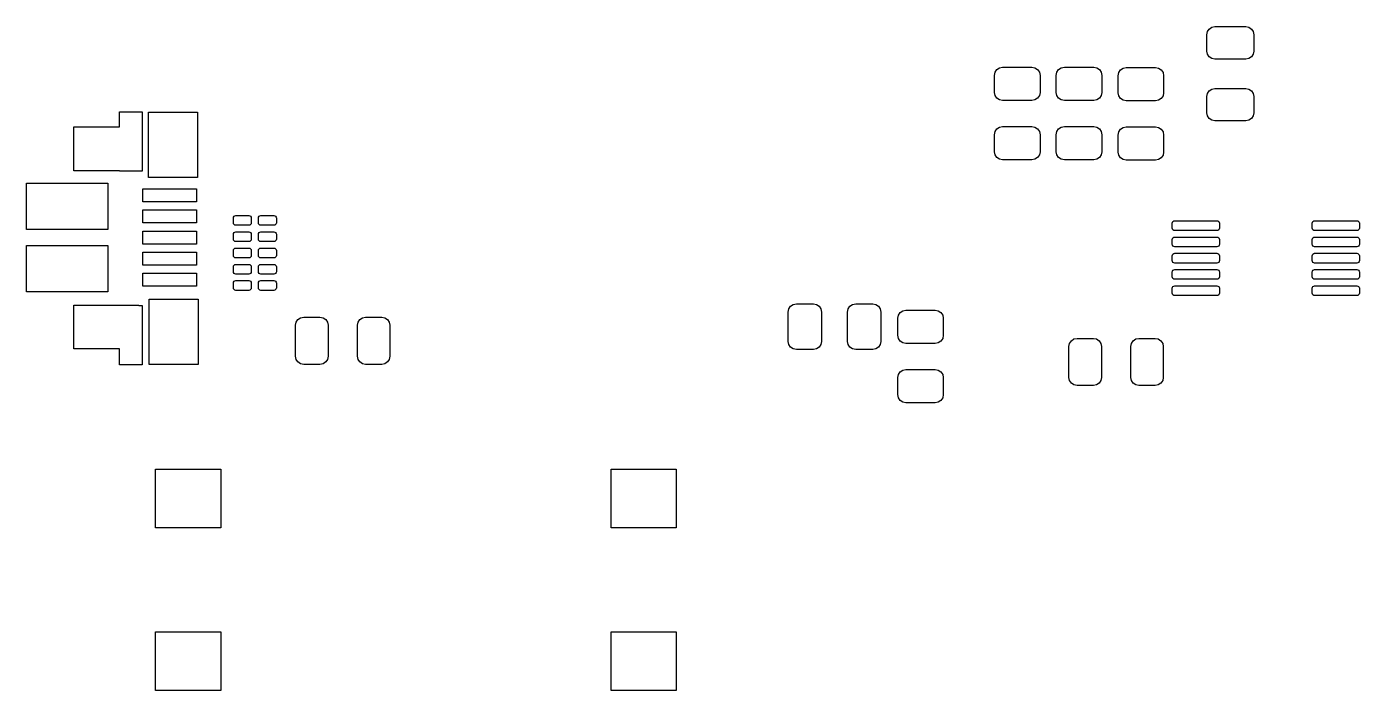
# Model space of a CAD drawing. Header units: millimetres. Extents: x 18 to 188, y -122 to -22.
# Drawn here: x 18.04 to 58.99, y -70.4 to -49.99 of the extents above; entities that cross this region are included whole.
import ezdxf

# ---------------------------------------------------------------- set-up
doc = ezdxf.new("R2010")
doc.units = ezdxf.units.MM
doc.layers.add('BLACK', color=250, linetype='CONTINUOUS')

msp = doc.modelspace()

# ---------------------------------------------------------------- linework, layer by layer
at = {"layer": 'BLACK', "linetype": 'CONTINUOUS'}
for p, q in [((54.305, -50.24), (54.32403, -50.144329)), ((54.305, -50.74), (54.305, -50.24)), ((54.32403, -50.144329), (54.378223, -50.063223)), ((54.378223, -50.063223), (54.459329, -50.00903)), ((54.459329, -50.00903), (54.555, -49.99)), ((54.555, -49.99), (55.505, -49.99)), ((55.505, -49.99), (55.600671, -50.00903)), ((55.600671, -50.00903), (55.681777, -50.063223)), ((55.681777, -50.063223), (55.73597, -50.144329)), ((55.73597, -50.144329), (55.755, -50.24)), ((55.755, -50.24), (55.755, -50.74)), ((54.32403, -50.835671), (54.305, -50.74)), ((55.755, -50.74), (55.73597, -50.835671)), ((54.378223, -50.916777), (54.32403, -50.835671)), ((54.459329, -50.97097), (54.378223, -50.916777)), ((54.555, -50.99), (54.459329, -50.97097)), ((55.505, -50.99), (54.555, -50.99)), ((55.600671, -50.97097), (55.505, -50.99)), ((55.681777, -50.916777), (55.600671, -50.97097)), ((55.73597, -50.835671), (55.681777, -50.916777)), ((47.78, -51.4894), (47.79903, -51.393729)), ((47.78, -52.0144), (47.78, -51.4894)), ((47.79903, -51.393729), (47.853223, -51.312623)), ((47.853223, -51.312623), (47.934329, -51.25843)), ((47.934329, -51.25843), (48.03, -51.2394)), ((48.03, -51.2394), (48.93, -51.2394)), ((48.93, -51.2394), (49.025671, -51.25843)), ((49.025671, -51.25843), (49.106777, -51.312623)), ((49.106777, -51.312623), (49.16097, -51.393729)), ((49.16097, -51.393729), (49.18, -51.4894)), ((49.18, -51.4894), (49.18, -52.0144)), ((49.68, -51.4894), (49.69903, -51.393729)), ((49.68, -52.0144), (49.68, -51.4894)), ((49.69903, -51.393729), (49.753223, -51.312623)), ((49.753223, -51.312623), (49.834329, -51.25843)), ((49.834329, -51.25843), (49.93, -51.2394)), ((49.93, -51.2394), (50.83, -51.2394)), ((50.83, -51.2394), (50.925671, -51.25843)), ((50.925671, -51.25843), (51.006777, -51.312623)), ((51.006777, -51.312623), (51.06097, -51.393729)), ((51.06097, -51.393729), (51.08, -51.4894)), ((51.08, -51.4894), (51.08, -52.0144)), ((51.58, -51.4994), (51.59903, -51.403729)), ((51.58, -52.0244), (51.58, -51.4994)), ((51.59903, -51.403729), (51.653223, -51.322623)), ((51.653223, -51.322623), (51.734329, -51.26843)), ((51.734329, -51.26843), (51.83, -51.2494)), ((51.83, -51.2494), (52.73, -51.2494)), ((52.73, -51.2494), (52.825671, -51.26843)), ((52.825671, -51.26843), (52.906777, -51.322623)), ((52.906777, -51.322623), (52.96097, -51.403729)), ((52.96097, -51.403729), (52.98, -51.4994)), ((52.98, -51.4994), (52.98, -52.0244)), ((47.79903, -52.110071), (47.78, -52.0144)), ((49.18, -52.0144), (49.16097, -52.110071)), ((49.69903, -52.110071), (49.68, -52.0144)), ((51.08, -52.0144), (51.06097, -52.110071)), ((54.32403, -52.044329), (54.378223, -51.963223)), ((54.378223, -51.963223), (54.459329, -51.90903)), ((54.459329, -51.90903), (54.555, -51.89)), ((54.555, -51.89), (55.505, -51.89)), ((55.505, -51.89), (55.600671, -51.90903)), ((55.600671, -51.90903), (55.681777, -51.963223)), ((55.681777, -51.963223), (55.73597, -52.044329)), ((47.853223, -52.191177), (47.79903, -52.110071)), ((47.934329, -52.24537), (47.853223, -52.191177)), ((48.03, -52.2644), (47.934329, -52.24537)), ((48.93, -52.2644), (48.03, -52.2644)), ((49.025671, -52.24537), (48.93, -52.2644)), ((49.106777, -52.191177), (49.025671, -52.24537)), ((49.16097, -52.110071), (49.106777, -52.191177)), ((49.753223, -52.191177), (49.69903, -52.110071)), ((49.834329, -52.24537), (49.753223, -52.191177)), ((49.93, -52.2644), (49.834329, -52.24537)), ((50.83, -52.2644), (49.93, -52.2644)), ((50.925671, -52.24537), (50.83, -52.2644)), ((51.006777, -52.191177), (50.925671, -52.24537)), ((51.06097, -52.110071), (51.006777, -52.191177)), ((51.59903, -52.120071), (51.58, -52.0244)), ((51.653223, -52.201177), (51.59903, -52.120071)), ((51.734329, -52.25537), (51.653223, -52.201177)), ((51.83, -52.2744), (51.734329, -52.25537)), ((52.73, -52.2744), (51.83, -52.2744)), ((52.825671, -52.25537), (52.73, -52.2744)), ((52.906777, -52.201177), (52.825671, -52.25537)), ((52.96097, -52.120071), (52.906777, -52.201177)), ((52.98, -52.0244), (52.96097, -52.120071)), ((54.305, -52.14), (54.32403, -52.044329)), ((54.305, -52.64), (54.305, -52.14)), ((55.73597, -52.044329), (55.755, -52.14)), ((55.755, -52.14), (55.755, -52.64)), ((20.885, -53.07), (20.885, -52.6125)), ((20.885, -52.6125), (21.585, -52.6125)), ((21.585, -52.6125), (21.585, -54.4375)), ((21.785, -54.625), (21.785, -52.625)), ((21.785, -52.625), (23.285, -52.625)), ((23.285, -52.625), (23.285, -54.625)), ((54.32403, -52.735671), (54.305, -52.64)), ((54.378223, -52.816777), (54.32403, -52.735671)), ((54.459329, -52.87097), (54.378223, -52.816777)), ((55.681777, -52.816777), (55.600671, -52.87097)), ((55.73597, -52.735671), (55.681777, -52.816777)), ((55.755, -52.64), (55.73597, -52.735671)), ((19.485, -54.42), (19.485, -53.07)), ((19.485, -53.07), (20.885, -53.07)), ((47.78, -53.3144), (47.79903, -53.218729)), ((47.79903, -53.218729), (47.853223, -53.137623)), ((47.853223, -53.137623), (47.934329, -53.08343)), ((47.934329, -53.08343), (48.03, -53.0644)), ((48.03, -53.0644), (48.93, -53.0644)), ((48.93, -53.0644), (49.025671, -53.08343)), ((49.025671, -53.08343), (49.106777, -53.137623)), ((49.106777, -53.137623), (49.16097, -53.218729)), ((49.16097, -53.218729), (49.18, -53.3144)), ((49.68, -53.3144), (49.69903, -53.218729)), ((49.69903, -53.218729), (49.753223, -53.137623)), ((49.753223, -53.137623), (49.834329, -53.08343)), ((49.834329, -53.08343), (49.93, -53.0644)), ((49.93, -53.0644), (50.83, -53.0644)), ((50.83, -53.0644), (50.925671, -53.08343)), ((50.925671, -53.08343), (51.006777, -53.137623)), ((51.006777, -53.137623), (51.06097, -53.218729)), ((51.06097, -53.218729), (51.08, -53.3144)), ((51.58, -53.3244), (51.59903, -53.228729)), ((51.59903, -53.228729), (51.653223, -53.147623)), ((51.653223, -53.147623), (51.734329, -53.09343)), ((51.734329, -53.09343), (51.83, -53.0744)), ((51.83, -53.0744), (52.73, -53.0744)), ((52.73, -53.0744), (52.825671, -53.09343)), ((52.825671, -53.09343), (52.906777, -53.147623)), ((52.906777, -53.147623), (52.96097, -53.228729)), ((52.96097, -53.228729), (52.98, -53.3244)), ((54.555, -52.89), (54.459329, -52.87097)), ((55.505, -52.89), (54.555, -52.89)), ((55.600671, -52.87097), (55.505, -52.89)), ((47.78, -53.8394), (47.78, -53.3144)), ((49.18, -53.3144), (49.18, -53.8394)), ((49.68, -53.8394), (49.68, -53.3144)), ((51.08, -53.3144), (51.08, -53.8394)), ((51.58, -53.8494), (51.58, -53.3244)), ((52.98, -53.3244), (52.98, -53.8494)), ((47.79903, -53.935071), (47.78, -53.8394)), ((47.853223, -54.016177), (47.79903, -53.935071)), ((47.934329, -54.07037), (47.853223, -54.016177)), ((49.106777, -54.016177), (49.025671, -54.07037)), ((49.16097, -53.935071), (49.106777, -54.016177)), ((49.18, -53.8394), (49.16097, -53.935071)), ((49.69903, -53.935071), (49.68, -53.8394)), ((49.753223, -54.016177), (49.69903, -53.935071)), ((49.834329, -54.07037), (49.753223, -54.016177)), ((51.006777, -54.016177), (50.925671, -54.07037)), ((51.06097, -53.935071), (51.006777, -54.016177)), ((51.08, -53.8394), (51.06097, -53.935071)), ((51.59903, -53.945071), (51.58, -53.8494)), ((51.653223, -54.026177), (51.59903, -53.945071)), ((51.734329, -54.08037), (51.653223, -54.026177)), ((52.906777, -54.026177), (52.825671, -54.08037)), ((52.96097, -53.945071), (52.906777, -54.026177)), ((52.98, -53.8494), (52.96097, -53.945071)), ((20.885, -54.42), (19.485, -54.42)), ((20.885, -54.4375), (20.885, -54.42)), ((21.585, -54.4375), (20.885, -54.4375)), ((48.03, -54.0894), (47.934329, -54.07037)), ((48.93, -54.0894), (48.03, -54.0894)), ((49.025671, -54.07037), (48.93, -54.0894)), ((49.93, -54.0894), (49.834329, -54.07037)), ((50.83, -54.0894), (49.93, -54.0894)), ((50.925671, -54.07037), (50.83, -54.0894)), ((51.83, -54.0994), (51.734329, -54.08037)), ((52.73, -54.0994), (51.83, -54.0994)), ((52.825671, -54.08037), (52.73, -54.0994)), ((18.035, -56.23), (18.035, -54.8)), ((18.035, -54.8), (20.535, -54.8)), ((20.535, -54.8), (20.535, -56.23)), ((23.285, -54.625), (21.785, -54.625)), ((21.61, -55.375), (21.61, -54.975)), ((21.61, -54.975), (23.26, -54.975)), ((23.26, -54.975), (23.26, -55.375)), ((23.26, -55.375), (21.61, -55.375)), ((21.61, -56.025), (21.61, -55.625)), ((21.61, -55.625), (23.26, -55.625)), ((23.26, -55.625), (23.26, -56.025)), ((23.26, -56.025), (21.61, -56.025)), ((24.39, -55.875), (24.395709, -55.846299)), ((24.39, -56.025), (24.39, -55.875)), ((24.395709, -56.053701), (24.39, -56.025)), ((24.395709, -55.846299), (24.411967, -55.821967)), ((24.411967, -56.078033), (24.395709, -56.053701)), ((24.411967, -55.821967), (24.436299, -55.805709)), ((24.436299, -56.094291), (24.411967, -56.078033)), ((24.436299, -55.805709), (24.465, -55.8)), ((24.465, -56.1), (24.436299, -56.094291)), ((24.465, -55.8), (24.865, -55.8)), ((24.865, -56.1), (24.465, -56.1)), ((24.865, -55.8), (24.893701, -55.805709)), ((24.893701, -56.094291), (24.865, -56.1)), ((24.893701, -55.805709), (24.918033, -55.821967)), ((24.918033, -56.078033), (24.893701, -56.094291)), ((24.918033, -55.821967), (24.934291, -55.846299)), ((24.934291, -56.053701), (24.918033, -56.078033)), ((24.934291, -55.846299), (24.94, -55.875)), ((24.94, -56.025), (24.934291, -56.053701)), ((24.94, -55.875), (24.94, -56.025)), ((25.16, -55.875), (25.165709, -55.846299)), ((25.16, -56.025), (25.16, -55.875)), ((25.165709, -56.053701), (25.16, -56.025)), ((25.165709, -55.846299), (25.181967, -55.821967)), ((25.181967, -56.078033), (25.165709, -56.053701)), ((25.181967, -55.821967), (25.206299, -55.805709)), ((25.206299, -56.094291), (25.181967, -56.078033)), ((25.206299, -55.805709), (25.235, -55.8)), ((25.235, -56.1), (25.206299, -56.094291)), ((25.235, -55.8), (25.635, -55.8)), ((25.635, -56.1), (25.235, -56.1)), ((25.635, -55.8), (25.663701, -55.805709)), ((25.663701, -56.094291), (25.635, -56.1)), ((25.663701, -55.805709), (25.688033, -55.821967)), ((25.688033, -56.078033), (25.663701, -56.094291)), ((25.688033, -55.821967), (25.704291, -55.846299)), ((25.704291, -56.053701), (25.688033, -56.078033)), ((25.704291, -55.846299), (25.71, -55.875)), ((25.71, -56.025), (25.704291, -56.053701)), ((25.71, -55.875), (25.71, -56.025)), ((53.245, -56.035), (53.250709, -56.006299)), ((53.245, -56.185), (53.245, -56.035)), ((53.250709, -56.006299), (53.266967, -55.981967)), ((53.266967, -55.981967), (53.291299, -55.965709)), ((53.291299, -55.965709), (53.32, -55.96)), ((53.32, -55.96), (54.62, -55.96)), ((54.62, -55.96), (54.648701, -55.965709)), ((54.648701, -55.965709), (54.673033, -55.981967)), ((54.673033, -55.981967), (54.689291, -56.006299)), ((54.689291, -56.006299), (54.695, -56.035)), ((54.695, -56.035), (54.695, -56.185)), ((57.545, -56.035), (57.550709, -56.006299)), ((57.545, -56.185), (57.545, -56.035)), ((57.550709, -56.006299), (57.566967, -55.981967)), ((57.566967, -55.981967), (57.591299, -55.965709)), ((57.591299, -55.965709), (57.62, -55.96)), ((57.62, -55.96), (58.92, -55.96)), ((58.92, -55.96), (58.948701, -55.965709)), ((58.948701, -55.965709), (58.973033, -55.981967)), ((58.973033, -55.981967), (58.989291, -56.006299)), ((58.989291, -56.006299), (58.995, -56.035)), ((58.995, -56.035), (58.995, -56.185)), ((20.535, -56.23), (18.035, -56.23)), ((21.61, -56.675), (21.61, -56.275)), ((21.61, -56.275), (23.26, -56.275)), ((23.26, -56.275), (23.26, -56.675)), ((24.39, -56.375), (24.395709, -56.346299)), ((24.39, -56.525), (24.39, -56.375)), ((24.395709, -56.346299), (24.411967, -56.321967)), ((24.411967, -56.321967), (24.436299, -56.305709)), ((24.436299, -56.305709), (24.465, -56.3)), ((24.465, -56.3), (24.865, -56.3)), ((24.865, -56.3), (24.893701, -56.305709)), ((24.893701, -56.305709), (24.918033, -56.321967)), ((24.918033, -56.321967), (24.934291, -56.346299)), ((24.934291, -56.346299), (24.94, -56.375)), ((24.94, -56.375), (24.94, -56.525)), ((25.16, -56.375), (25.165709, -56.346299)), ((25.16, -56.525), (25.16, -56.375)), ((25.165709, -56.346299), (25.181967, -56.321967)), ((25.181967, -56.321967), (25.206299, -56.305709)), ((25.206299, -56.305709), (25.235, -56.3)), ((25.235, -56.3), (25.635, -56.3)), ((25.635, -56.3), (25.663701, -56.305709)), ((25.663701, -56.305709), (25.688033, -56.321967)), ((25.688033, -56.321967), (25.704291, -56.346299)), ((25.704291, -56.346299), (25.71, -56.375)), ((25.71, -56.375), (25.71, -56.525)), ((53.250709, -56.213701), (53.245, -56.185)), ((53.245, -56.535), (53.250709, -56.506299)), ((53.266967, -56.238033), (53.250709, -56.213701)), ((53.250709, -56.506299), (53.266967, -56.481967)), ((53.291299, -56.254291), (53.266967, -56.238033)), ((53.266967, -56.481967), (53.291299, -56.465709)), ((53.32, -56.26), (53.291299, -56.254291)), ((53.291299, -56.465709), (53.32, -56.46)), ((54.62, -56.26), (53.32, -56.26)), ((53.32, -56.46), (54.62, -56.46)), ((54.648701, -56.254291), (54.62, -56.26)), ((54.62, -56.46), (54.648701, -56.465709)), ((54.673033, -56.238033), (54.648701, -56.254291)), ((54.648701, -56.465709), (54.673033, -56.481967)), ((54.689291, -56.213701), (54.673033, -56.238033)), ((54.673033, -56.481967), (54.689291, -56.506299)), ((54.695, -56.185), (54.689291, -56.213701)), ((54.689291, -56.506299), (54.695, -56.535)), ((57.550709, -56.213701), (57.545, -56.185)), ((57.545, -56.535), (57.550709, -56.506299)), ((57.566967, -56.238033), (57.550709, -56.213701)), ((57.550709, -56.506299), (57.566967, -56.481967)), ((57.591299, -56.254291), (57.566967, -56.238033)), ((57.566967, -56.481967), (57.591299, -56.465709)), ((57.62, -56.26), (57.591299, -56.254291)), ((57.591299, -56.465709), (57.62, -56.46)), ((58.92, -56.26), (57.62, -56.26)), ((57.62, -56.46), (58.92, -56.46)), ((58.948701, -56.254291), (58.92, -56.26)), ((58.92, -56.46), (58.948701, -56.465709)), ((58.973033, -56.238033), (58.948701, -56.254291)), ((58.948701, -56.465709), (58.973033, -56.481967)), ((58.989291, -56.213701), (58.973033, -56.238033)), ((58.973033, -56.481967), (58.989291, -56.506299)), ((58.995, -56.185), (58.989291, -56.213701)), ((58.989291, -56.506299), (58.995, -56.535)), ((18.035, -58.15), (18.035, -56.72)), ((18.035, -56.72), (20.535, -56.72)), ((20.535, -56.72), (20.535, -58.15)), ((23.26, -56.675), (21.61, -56.675)), ((21.61, -57.325), (21.61, -56.925)), ((21.61, -56.925), (23.26, -56.925)), ((23.26, -56.925), (23.26, -57.325)), ((24.395709, -56.553701), (24.39, -56.525)), ((24.39, -56.875), (24.395709, -56.846299)), ((24.39, -57.025), (24.39, -56.875)), ((24.411967, -56.578033), (24.395709, -56.553701)), ((24.395709, -56.846299), (24.411967, -56.821967)), ((24.436299, -56.594291), (24.411967, -56.578033)), ((24.411967, -56.821967), (24.436299, -56.805709)), ((24.465, -56.6), (24.436299, -56.594291)), ((24.436299, -56.805709), (24.465, -56.8)), ((24.865, -56.6), (24.465, -56.6)), ((24.465, -56.8), (24.865, -56.8)), ((24.893701, -56.594291), (24.865, -56.6)), ((24.865, -56.8), (24.893701, -56.805709)), ((24.918033, -56.578033), (24.893701, -56.594291)), ((24.893701, -56.805709), (24.918033, -56.821967)), ((24.934291, -56.553701), (24.918033, -56.578033)), ((24.918033, -56.821967), (24.934291, -56.846299)), ((24.94, -56.525), (24.934291, -56.553701)), ((24.934291, -56.846299), (24.94, -56.875)), ((24.94, -56.875), (24.94, -57.025)), ((25.165709, -56.553701), (25.16, -56.525)), ((25.16, -56.875), (25.165709, -56.846299)), ((25.16, -57.025), (25.16, -56.875)), ((25.181967, -56.578033), (25.165709, -56.553701)), ((25.165709, -56.846299), (25.181967, -56.821967)), ((25.206299, -56.594291), (25.181967, -56.578033)), ((25.181967, -56.821967), (25.206299, -56.805709)), ((25.235, -56.6), (25.206299, -56.594291)), ((25.206299, -56.805709), (25.235, -56.8)), ((25.635, -56.6), (25.235, -56.6)), ((25.235, -56.8), (25.635, -56.8)), ((25.663701, -56.594291), (25.635, -56.6)), ((25.635, -56.8), (25.663701, -56.805709)), ((25.688033, -56.578033), (25.663701, -56.594291)), ((25.663701, -56.805709), (25.688033, -56.821967)), ((25.704291, -56.553701), (25.688033, -56.578033)), ((25.688033, -56.821967), (25.704291, -56.846299)), ((25.71, -56.525), (25.704291, -56.553701)), ((25.704291, -56.846299), (25.71, -56.875)), ((25.71, -56.875), (25.71, -57.025)), ((53.245, -56.685), (53.245, -56.535)), ((53.250709, -56.713701), (53.245, -56.685)), ((53.266967, -56.738033), (53.250709, -56.713701)), ((53.291299, -56.754291), (53.266967, -56.738033)), ((53.32, -56.76), (53.291299, -56.754291)), ((54.62, -56.76), (53.32, -56.76)), ((54.648701, -56.754291), (54.62, -56.76)), ((54.673033, -56.738033), (54.648701, -56.754291)), ((54.689291, -56.713701), (54.673033, -56.738033)), ((54.695, -56.685), (54.689291, -56.713701)), ((54.695, -56.535), (54.695, -56.685)), ((57.545, -56.685), (57.545, -56.535)), ((57.550709, -56.713701), (57.545, -56.685)), ((57.566967, -56.738033), (57.550709, -56.713701)), ((57.591299, -56.754291), (57.566967, -56.738033)), ((57.62, -56.76), (57.591299, -56.754291)), ((58.92, -56.76), (57.62, -56.76)), ((58.948701, -56.754291), (58.92, -56.76)), ((58.973033, -56.738033), (58.948701, -56.754291)), ((58.989291, -56.713701), (58.973033, -56.738033)), ((58.995, -56.685), (58.989291, -56.713701)), ((58.995, -56.535), (58.995, -56.685)), ((23.26, -57.325), (21.61, -57.325)), ((24.395709, -57.053701), (24.39, -57.025)), ((24.411967, -57.078033), (24.395709, -57.053701)), ((24.395709, -57.346299), (24.411967, -57.321967)), ((24.436299, -57.094291), (24.411967, -57.078033)), ((24.411967, -57.321967), (24.436299, -57.305709)), ((24.465, -57.1), (24.436299, -57.094291)), ((24.436299, -57.305709), (24.465, -57.3)), ((24.865, -57.1), (24.465, -57.1)), ((24.465, -57.3), (24.865, -57.3)), ((24.893701, -57.094291), (24.865, -57.1)), ((24.865, -57.3), (24.893701, -57.305709)), ((24.918033, -57.078033), (24.893701, -57.094291)), ((24.893701, -57.305709), (24.918033, -57.321967)), ((24.934291, -57.053701), (24.918033, -57.078033)), ((24.918033, -57.321967), (24.934291, -57.346299)), ((24.94, -57.025), (24.934291, -57.053701)), ((25.165709, -57.053701), (25.16, -57.025)), ((25.181967, -57.078033), (25.165709, -57.053701)), ((25.165709, -57.346299), (25.181967, -57.321967)), ((25.206299, -57.094291), (25.181967, -57.078033)), ((25.181967, -57.321967), (25.206299, -57.305709)), ((25.235, -57.1), (25.206299, -57.094291)), ((25.206299, -57.305709), (25.235, -57.3)), ((25.635, -57.1), (25.235, -57.1)), ((25.235, -57.3), (25.635, -57.3)), ((25.663701, -57.094291), (25.635, -57.1)), ((25.635, -57.3), (25.663701, -57.305709)), ((25.688033, -57.078033), (25.663701, -57.094291)), ((25.663701, -57.305709), (25.688033, -57.321967)), ((25.704291, -57.053701), (25.688033, -57.078033)), ((25.688033, -57.321967), (25.704291, -57.346299)), ((25.71, -57.025), (25.704291, -57.053701)), ((53.245, -57.035), (53.250709, -57.006299)), ((53.245, -57.185), (53.245, -57.035)), ((53.250709, -57.213701), (53.245, -57.185)), ((53.250709, -57.006299), (53.266967, -56.981967)), ((53.266967, -57.238033), (53.250709, -57.213701)), ((53.266967, -56.981967), (53.291299, -56.965709)), ((53.291299, -57.254291), (53.266967, -57.238033)), ((53.291299, -56.965709), (53.32, -56.96)), ((53.32, -57.26), (53.291299, -57.254291)), ((53.32, -56.96), (54.62, -56.96)), ((54.62, -57.26), (53.32, -57.26)), ((54.62, -56.96), (54.648701, -56.965709)), ((54.648701, -57.254291), (54.62, -57.26)), ((54.648701, -56.965709), (54.673033, -56.981967)), ((54.673033, -57.238033), (54.648701, -57.254291)), ((54.673033, -56.981967), (54.689291, -57.006299)), ((54.689291, -57.213701), (54.673033, -57.238033)), ((54.689291, -57.006299), (54.695, -57.035)), ((54.695, -57.185), (54.689291, -57.213701)), ((54.695, -57.035), (54.695, -57.185)), ((57.545, -57.035), (57.550709, -57.006299)), ((57.545, -57.185), (57.545, -57.035)), ((57.550709, -57.213701), (57.545, -57.185)), ((57.550709, -57.006299), (57.566967, -56.981967)), ((57.566967, -57.238033), (57.550709, -57.213701)), ((57.566967, -56.981967), (57.591299, -56.965709)), ((57.591299, -57.254291), (57.566967, -57.238033)), ((57.591299, -56.965709), (57.62, -56.96)), ((57.62, -57.26), (57.591299, -57.254291)), ((57.62, -56.96), (58.92, -56.96)), ((58.92, -57.26), (57.62, -57.26)), ((58.92, -56.96), (58.948701, -56.965709)), ((58.948701, -57.254291), (58.92, -57.26)), ((58.948701, -56.965709), (58.973033, -56.981967)), ((58.973033, -57.238033), (58.948701, -57.254291)), ((58.973033, -56.981967), (58.989291, -57.006299)), ((58.989291, -57.213701), (58.973033, -57.238033)), ((58.989291, -57.006299), (58.995, -57.035)), ((58.995, -57.185), (58.989291, -57.213701)), ((58.995, -57.035), (58.995, -57.185)), ((21.61, -57.975), (21.61, -57.575)), ((21.61, -57.575), (23.26, -57.575)), ((23.26, -57.575), (23.26, -57.975)), ((24.39, -57.375), (24.395709, -57.346299)), ((24.39, -57.525), (24.39, -57.375)), ((24.395709, -57.553701), (24.39, -57.525)), ((24.411967, -57.578033), (24.395709, -57.553701)), ((24.436299, -57.594291), (24.411967, -57.578033)), ((24.465, -57.6), (24.436299, -57.594291)), ((24.865, -57.6), (24.465, -57.6)), ((24.893701, -57.594291), (24.865, -57.6)), ((24.918033, -57.578033), (24.893701, -57.594291)), ((24.934291, -57.553701), (24.918033, -57.578033)), ((24.934291, -57.346299), (24.94, -57.375)), ((24.94, -57.525), (24.934291, -57.553701)), ((24.94, -57.375), (24.94, -57.525)), ((25.16, -57.375), (25.165709, -57.346299)), ((25.16, -57.525), (25.16, -57.375)), ((25.165709, -57.553701), (25.16, -57.525)), ((25.181967, -57.578033), (25.165709, -57.553701)), ((25.206299, -57.594291), (25.181967, -57.578033)), ((25.235, -57.6), (25.206299, -57.594291)), ((25.635, -57.6), (25.235, -57.6)), ((25.663701, -57.594291), (25.635, -57.6)), ((25.688033, -57.578033), (25.663701, -57.594291)), ((25.704291, -57.553701), (25.688033, -57.578033)), ((25.704291, -57.346299), (25.71, -57.375)), ((25.71, -57.525), (25.704291, -57.553701)), ((25.71, -57.375), (25.71, -57.525)), ((53.245, -57.535), (53.250709, -57.506299)), ((53.245, -57.685), (53.245, -57.535)), ((53.250709, -57.713701), (53.245, -57.685)), ((53.250709, -57.506299), (53.266967, -57.481967)), ((53.266967, -57.738033), (53.250709, -57.713701)), ((53.266967, -57.481967), (53.291299, -57.465709)), ((53.291299, -57.754291), (53.266967, -57.738033)), ((53.291299, -57.465709), (53.32, -57.46)), ((53.32, -57.46), (54.62, -57.46)), ((54.62, -57.46), (54.648701, -57.465709)), ((54.648701, -57.465709), (54.673033, -57.481967)), ((54.673033, -57.738033), (54.648701, -57.754291)), ((54.673033, -57.481967), (54.689291, -57.506299)), ((54.689291, -57.713701), (54.673033, -57.738033)), ((54.689291, -57.506299), (54.695, -57.535)), ((54.695, -57.685), (54.689291, -57.713701)), ((54.695, -57.535), (54.695, -57.685)), ((57.545, -57.535), (57.550709, -57.506299)), ((57.545, -57.685), (57.545, -57.535)), ((57.550709, -57.713701), (57.545, -57.685)), ((57.550709, -57.506299), (57.566967, -57.481967)), ((57.566967, -57.738033), (57.550709, -57.713701)), ((57.566967, -57.481967), (57.591299, -57.465709)), ((57.591299, -57.754291), (57.566967, -57.738033)), ((57.591299, -57.465709), (57.62, -57.46)), ((57.62, -57.46), (58.92, -57.46)), ((58.92, -57.46), (58.948701, -57.465709)), ((58.948701, -57.465709), (58.973033, -57.481967)), ((58.973033, -57.738033), (58.948701, -57.754291)), ((58.973033, -57.481967), (58.989291, -57.506299)), ((58.989291, -57.713701), (58.973033, -57.738033)), ((58.989291, -57.506299), (58.995, -57.535)), ((58.995, -57.685), (58.989291, -57.713701)), ((58.995, -57.535), (58.995, -57.685)), ((20.535, -58.15), (18.035, -58.15)), ((23.26, -57.975), (21.61, -57.975)), ((24.39, -57.875), (24.395709, -57.846299)), ((24.39, -58.025), (24.39, -57.875)), ((24.395709, -58.053701), (24.39, -58.025)), ((24.395709, -57.846299), (24.411967, -57.821967)), ((24.411967, -58.078033), (24.395709, -58.053701)), ((24.411967, -57.821967), (24.436299, -57.805709)), ((24.436299, -58.094291), (24.411967, -58.078033)), ((24.436299, -57.805709), (24.465, -57.8)), ((24.465, -58.1), (24.436299, -58.094291)), ((24.465, -57.8), (24.865, -57.8)), ((24.865, -58.1), (24.465, -58.1)), ((24.865, -57.8), (24.893701, -57.805709)), ((24.893701, -58.094291), (24.865, -58.1)), ((24.893701, -57.805709), (24.918033, -57.821967)), ((24.918033, -58.078033), (24.893701, -58.094291)), ((24.918033, -57.821967), (24.934291, -57.846299)), ((24.934291, -58.053701), (24.918033, -58.078033)), ((24.934291, -57.846299), (24.94, -57.875)), ((24.94, -58.025), (24.934291, -58.053701)), ((24.94, -57.875), (24.94, -58.025)), ((25.16, -57.875), (25.165709, -57.846299)), ((25.16, -58.025), (25.16, -57.875)), ((25.165709, -58.053701), (25.16, -58.025)), ((25.165709, -57.846299), (25.181967, -57.821967)), ((25.181967, -58.078033), (25.165709, -58.053701)), ((25.181967, -57.821967), (25.206299, -57.805709)), ((25.206299, -58.094291), (25.181967, -58.078033)), ((25.206299, -57.805709), (25.235, -57.8)), ((25.235, -58.1), (25.206299, -58.094291)), ((25.235, -57.8), (25.635, -57.8)), ((25.635, -58.1), (25.235, -58.1)), ((25.635, -57.8), (25.663701, -57.805709)), ((25.663701, -58.094291), (25.635, -58.1)), ((25.663701, -57.805709), (25.688033, -57.821967)), ((25.688033, -58.078033), (25.663701, -58.094291)), ((25.688033, -57.821967), (25.704291, -57.846299)), ((25.704291, -58.053701), (25.688033, -58.078033)), ((25.704291, -57.846299), (25.71, -57.875)), ((25.71, -58.025), (25.704291, -58.053701)), ((25.71, -57.875), (25.71, -58.025)), ((53.245, -58.035), (53.250709, -58.006299)), ((53.245, -58.185), (53.245, -58.035)), ((53.250709, -58.006299), (53.266967, -57.981967)), ((53.266967, -57.981967), (53.291299, -57.965709)), ((53.32, -57.76), (53.291299, -57.754291)), ((53.291299, -57.965709), (53.32, -57.96)), ((54.62, -57.76), (53.32, -57.76)), ((53.32, -57.96), (54.62, -57.96)), ((54.648701, -57.754291), (54.62, -57.76)), ((54.62, -57.96), (54.648701, -57.965709)), ((54.648701, -57.965709), (54.673033, -57.981967)), ((54.673033, -57.981967), (54.689291, -58.006299)), ((54.689291, -58.006299), (54.695, -58.035)), ((54.695, -58.035), (54.695, -58.185)), ((57.545, -58.035), (57.550709, -58.006299)), ((57.545, -58.185), (57.545, -58.035)), ((57.550709, -58.006299), (57.566967, -57.981967)), ((57.566967, -57.981967), (57.591299, -57.965709)), ((57.62, -57.76), (57.591299, -57.754291)), ((57.591299, -57.965709), (57.62, -57.96)), ((58.92, -57.76), (57.62, -57.76)), ((57.62, -57.96), (58.92, -57.96)), ((58.948701, -57.754291), (58.92, -57.76)), ((58.92, -57.96), (58.948701, -57.965709)), ((58.948701, -57.965709), (58.973033, -57.981967)), ((58.973033, -57.981967), (58.989291, -58.006299)), ((58.989291, -58.006299), (58.995, -58.035)), ((58.995, -58.035), (58.995, -58.185)), ((19.485, -59.9), (19.485, -58.55)), ((19.485, -58.55), (21.485, -58.55)), ((21.485, -58.55), (21.485, -58.5625)), ((21.485, -58.5625), (21.585, -58.5625)), ((21.585, -58.5625), (21.585, -60.3875)), ((21.805, -60.375), (21.805, -58.375)), ((21.805, -58.375), (23.305, -58.375)), ((23.305, -58.375), (23.305, -60.375)), ((41.514823, -58.590823), (41.595929, -58.53663)), ((41.595929, -58.53663), (41.6916, -58.5176)), ((41.6916, -58.5176), (42.2166, -58.5176)), ((42.2166, -58.5176), (42.312271, -58.53663)), ((42.312271, -58.53663), (42.393377, -58.590823)), ((43.339823, -58.590823), (43.420929, -58.53663)), ((43.420929, -58.53663), (43.5166, -58.5176)), ((43.5166, -58.5176), (44.0416, -58.5176)), ((44.0416, -58.5176), (44.137271, -58.53663)), ((44.137271, -58.53663), (44.218377, -58.590823)), ((53.250709, -58.213701), (53.245, -58.185)), ((53.266967, -58.238033), (53.250709, -58.213701)), ((53.291299, -58.254291), (53.266967, -58.238033)), ((53.32, -58.26), (53.291299, -58.254291)), ((54.62, -58.26), (53.32, -58.26)), ((54.648701, -58.254291), (54.62, -58.26)), ((54.673033, -58.238033), (54.648701, -58.254291)), ((54.689291, -58.213701), (54.673033, -58.238033)), ((54.695, -58.185), (54.689291, -58.213701)), ((57.550709, -58.213701), (57.545, -58.185)), ((57.566967, -58.238033), (57.550709, -58.213701)), ((57.591299, -58.254291), (57.566967, -58.238033)), ((57.62, -58.26), (57.591299, -58.254291)), ((58.92, -58.26), (57.62, -58.26)), ((58.948701, -58.254291), (58.92, -58.26)), ((58.973033, -58.238033), (58.948701, -58.254291)), ((58.989291, -58.213701), (58.973033, -58.238033)), ((58.995, -58.185), (58.989291, -58.213701)), ((26.373223, -58.998223), (26.454329, -58.94403)), ((26.454329, -58.94403), (26.55, -58.925)), ((26.55, -58.925), (27.05, -58.925)), ((27.05, -58.925), (27.145671, -58.94403)), ((27.145671, -58.94403), (27.226777, -58.998223)), ((28.273223, -58.998223), (28.354329, -58.94403)), ((28.354329, -58.94403), (28.45, -58.925)), ((28.45, -58.925), (28.95, -58.925)), ((28.95, -58.925), (29.045671, -58.94403)), ((29.045671, -58.94403), (29.126777, -58.998223)), ((41.4416, -58.7676), (41.46063, -58.671929)), ((41.4416, -59.6676), (41.4416, -58.7676)), ((41.46063, -58.671929), (41.514823, -58.590823)), ((42.393377, -58.590823), (42.44757, -58.671929)), ((42.44757, -58.671929), (42.4666, -58.7676)), ((42.4666, -58.7676), (42.4666, -59.6676)), ((43.2666, -58.7676), (43.28563, -58.671929)), ((43.2666, -59.6676), (43.2666, -58.7676)), ((43.28563, -58.671929), (43.339823, -58.590823)), ((44.218377, -58.590823), (44.27257, -58.671929)), ((44.27257, -58.671929), (44.2916, -58.7676)), ((44.2916, -58.7676), (44.2916, -59.6676)), ((44.8082, -58.957), (44.82723, -58.861329)), ((44.8082, -59.482), (44.8082, -58.957)), ((44.82723, -58.861329), (44.881423, -58.780223)), ((44.881423, -58.780223), (44.962529, -58.72603)), ((44.962529, -58.72603), (45.0582, -58.707)), ((45.0582, -58.707), (45.9582, -58.707)), ((45.9582, -58.707), (46.053871, -58.72603)), ((46.053871, -58.72603), (46.134977, -58.780223)), ((46.134977, -58.780223), (46.18917, -58.861329)), ((46.18917, -58.861329), (46.2082, -58.957)), ((46.2082, -58.957), (46.2082, -59.482)), ((26.3, -59.175), (26.31903, -59.079329)), ((26.3, -60.125), (26.3, -59.175)), ((26.31903, -59.079329), (26.373223, -58.998223)), ((27.226777, -58.998223), (27.28097, -59.079329)), ((27.28097, -59.079329), (27.3, -59.175)), ((27.3, -59.175), (27.3, -60.125)), ((28.2, -59.175), (28.21903, -59.079329)), ((28.2, -60.125), (28.2, -59.175)), ((28.21903, -59.079329), (28.273223, -58.998223)), ((29.126777, -58.998223), (29.18097, -59.079329)), ((29.18097, -59.079329), (29.2, -59.175)), ((29.2, -59.175), (29.2, -60.125)), ((41.46063, -59.763271), (41.4416, -59.6676)), ((41.514823, -59.844377), (41.46063, -59.763271)), ((42.44757, -59.763271), (42.393377, -59.844377)), ((42.4666, -59.6676), (42.44757, -59.763271)), ((43.28563, -59.763271), (43.2666, -59.6676)), ((43.339823, -59.844377), (43.28563, -59.763271)), ((44.27257, -59.763271), (44.218377, -59.844377)), ((44.2916, -59.6676), (44.27257, -59.763271)), ((44.82723, -59.577671), (44.8082, -59.482)), ((44.881423, -59.658777), (44.82723, -59.577671)), ((44.962529, -59.71297), (44.881423, -59.658777)), ((45.0582, -59.732), (44.962529, -59.71297)), ((45.9582, -59.732), (45.0582, -59.732)), ((46.053871, -59.71297), (45.9582, -59.732)), ((46.134977, -59.658777), (46.053871, -59.71297)), ((46.18917, -59.577671), (46.134977, -59.658777)), ((46.2082, -59.482), (46.18917, -59.577671)), ((50.07, -59.825), (50.08903, -59.729329)), ((50.08903, -59.729329), (50.143223, -59.648223)), ((50.143223, -59.648223), (50.224329, -59.59403)), ((50.224329, -59.59403), (50.32, -59.575)), ((50.32, -59.575), (50.82, -59.575)), ((50.82, -59.575), (50.915671, -59.59403)), ((50.915671, -59.59403), (50.996777, -59.648223)), ((50.996777, -59.648223), (51.05097, -59.729329)), ((51.05097, -59.729329), (51.07, -59.825)), ((51.97, -59.825), (51.98903, -59.729329)), ((51.98903, -59.729329), (52.043223, -59.648223)), ((52.043223, -59.648223), (52.124329, -59.59403)), ((52.124329, -59.59403), (52.22, -59.575)), ((52.22, -59.575), (52.72, -59.575)), ((52.72, -59.575), (52.815671, -59.59403)), ((52.815671, -59.59403), (52.896777, -59.648223)), ((52.896777, -59.648223), (52.95097, -59.729329)), ((52.95097, -59.729329), (52.97, -59.825)), ((20.885, -59.9), (19.485, -59.9)), ((20.885, -60.3875), (20.885, -59.9)), ((26.31903, -60.220671), (26.3, -60.125)), ((27.3, -60.125), (27.28097, -60.220671)), ((28.21903, -60.220671), (28.2, -60.125)), ((29.2, -60.125), (29.18097, -60.220671)), ((41.595929, -59.89857), (41.514823, -59.844377)), ((41.6916, -59.9176), (41.595929, -59.89857)), ((42.2166, -59.9176), (41.6916, -59.9176)), ((42.312271, -59.89857), (42.2166, -59.9176)), ((42.393377, -59.844377), (42.312271, -59.89857)), ((43.420929, -59.89857), (43.339823, -59.844377)), ((43.5166, -59.9176), (43.420929, -59.89857)), ((44.0416, -59.9176), (43.5166, -59.9176)), ((44.137271, -59.89857), (44.0416, -59.9176)), ((44.218377, -59.844377), (44.137271, -59.89857)), ((50.07, -60.775), (50.07, -59.825)), ((51.07, -59.825), (51.07, -60.775)), ((51.97, -60.775), (51.97, -59.825)), ((52.97, -59.825), (52.97, -60.775)), ((21.585, -60.3875), (20.885, -60.3875)), ((23.305, -60.375), (21.805, -60.375)), ((26.373223, -60.301777), (26.31903, -60.220671)), ((26.454329, -60.35597), (26.373223, -60.301777)), ((26.55, -60.375), (26.454329, -60.35597)), ((27.05, -60.375), (26.55, -60.375)), ((27.145671, -60.35597), (27.05, -60.375)), ((27.226777, -60.301777), (27.145671, -60.35597)), ((27.28097, -60.220671), (27.226777, -60.301777)), ((28.273223, -60.301777), (28.21903, -60.220671)), ((28.354329, -60.35597), (28.273223, -60.301777)), ((28.45, -60.375), (28.354329, -60.35597)), ((28.95, -60.375), (28.45, -60.375)), ((29.045671, -60.35597), (28.95, -60.375)), ((29.126777, -60.301777), (29.045671, -60.35597)), ((29.18097, -60.220671), (29.126777, -60.301777)), ((44.82723, -60.686329), (44.881423, -60.605223)), ((44.881423, -60.605223), (44.962529, -60.55103)), ((44.962529, -60.55103), (45.0582, -60.532)), ((45.0582, -60.532), (45.9582, -60.532)), ((45.9582, -60.532), (46.053871, -60.55103)), ((46.053871, -60.55103), (46.134977, -60.605223)), ((46.134977, -60.605223), (46.18917, -60.686329)), ((44.8082, -60.782), (44.82723, -60.686329)), ((44.8082, -61.307), (44.8082, -60.782)), ((46.18917, -60.686329), (46.2082, -60.782)), ((46.2082, -60.782), (46.2082, -61.307)), ((50.08903, -60.870671), (50.07, -60.775)), ((50.143223, -60.951777), (50.08903, -60.870671)), ((50.224329, -61.00597), (50.143223, -60.951777)), ((50.32, -61.025), (50.224329, -61.00597)), ((50.82, -61.025), (50.32, -61.025)), ((50.915671, -61.00597), (50.82, -61.025)), ((50.996777, -60.951777), (50.915671, -61.00597)), ((51.05097, -60.870671), (50.996777, -60.951777)), ((51.07, -60.775), (51.05097, -60.870671)), ((51.98903, -60.870671), (51.97, -60.775)), ((52.043223, -60.951777), (51.98903, -60.870671)), ((52.124329, -61.00597), (52.043223, -60.951777)), ((52.22, -61.025), (52.124329, -61.00597)), ((52.72, -61.025), (52.22, -61.025)), ((52.815671, -61.00597), (52.72, -61.025)), ((52.896777, -60.951777), (52.815671, -61.00597)), ((52.95097, -60.870671), (52.896777, -60.951777)), ((52.97, -60.775), (52.95097, -60.870671)), ((44.82723, -61.402671), (44.8082, -61.307)), ((44.881423, -61.483777), (44.82723, -61.402671)), ((46.18917, -61.402671), (46.134977, -61.483777)), ((46.2082, -61.307), (46.18917, -61.402671)), ((44.962529, -61.53797), (44.881423, -61.483777)), ((45.0582, -61.557), (44.962529, -61.53797)), ((45.9582, -61.557), (45.0582, -61.557)), ((46.053871, -61.53797), (45.9582, -61.557)), ((46.134977, -61.483777), (46.053871, -61.53797)), ((22, -65.4), (22, -63.6)), ((22, -63.6), (24, -63.6)), ((24, -63.6), (24, -65.4)), ((36, -65.4), (36, -63.6)), ((36, -63.6), (38, -63.6)), ((38, -63.6), (38, -65.4)), ((24, -65.4), (22, -65.4)), ((38, -65.4), (36, -65.4)), ((22, -70.4), (22, -68.6)), ((22, -68.6), (24, -68.6)), ((24, -68.6), (24, -70.4)), ((36, -70.4), (36, -68.6)), ((36, -68.6), (38, -68.6)), ((38, -68.6), (38, -70.4)), ((24, -70.4), (22, -70.4)), ((38, -70.4), (36, -70.4))]:
    msp.add_line(p, q, dxfattribs=at)

doc.saveas('drawing.dxf')
